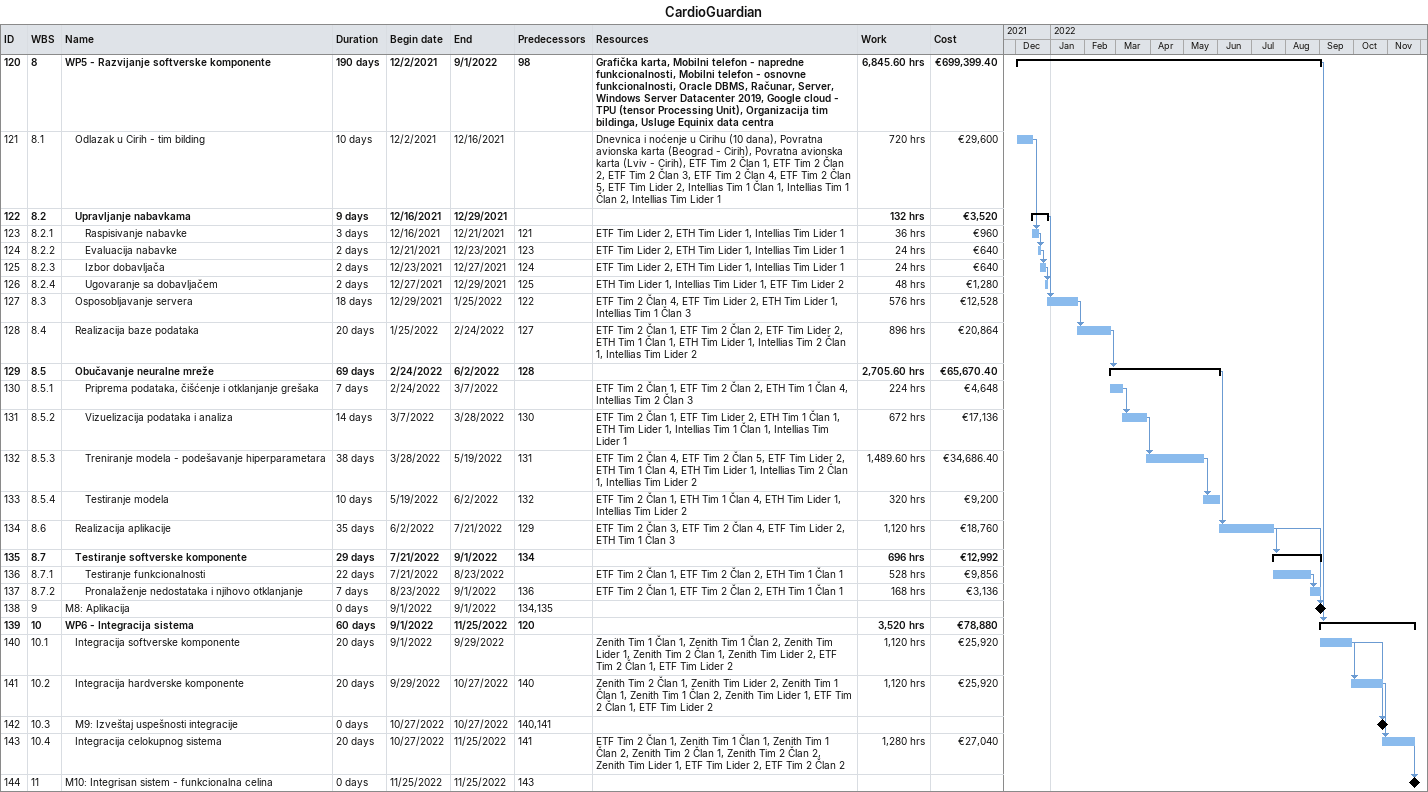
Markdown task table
CardioGuardian

| ID | WBS | Task | Duration | Start | Finish | Predecessors | Resources | Work (h) | Cost (€) |
|---|---|---|---|---|---|---|---|---|---|
| 120 | 8 | **WP5 - Razvijanje softverske komponente** | 190d | 2021-12-02 | 2022-09-01 | 98 | Grafička karta, Mobilni telefon - napredne funkcionalnosti, Mobilni telefon - osnovne funkcionalnosti, Oracle DBMS, Računar, Server, Windows Server Datacenter 2019, Google cloud - TPU (tensor Processing Unit), Organizacija tim bildinga, Usluge Equinix data centra | 6845.60 | 699399.40 |
| 121 | 8.1 | Odlazak u Cirih - tim bilding | 10d | 2021-12-02 | 2021-12-16 |  | Dnevnica i noćenje u Cirihu (10 dana), Povratna avionska karta (Beograd - Cirih), Povratna avionska karta (Lviv - Cirih), ETF Tim 2 Član 1, ETF Tim 2 Član 2, ETF Tim 2 Član 3, ETF Tim 2 Član 4, ETF Tim 2 Član 5, ETF Tim Lider 2, Intellias Tim 1 Član 1, Intellias Tim 1 Član 2, Intellias Tim Lider 1 | 720 | 29600 |
| 122 | 8.2 | **Upravljanje nabavkama** | 9d | 2021-12-16 | 2021-12-29 |  |  | 132 | 3520 |
| 123 | 8.2.1 | Raspisivanje nabavke | 3d | 2021-12-16 | 2021-12-21 | 121 | ETF Tim Lider 2, ETH Tim Lider 1, Intellias Tim Lider 1 | 36 | 960 |
| 124 | 8.2.2 | Evaluacija nabavke | 2d | 2021-12-21 | 2021-12-23 | 123 | ETF Tim Lider 2, ETH Tim Lider 1, Intellias Tim Lider 1 | 24 | 640 |
| 125 | 8.2.3 | Izbor dobavljača | 2d | 2021-12-23 | 2021-12-27 | 124 | ETF Tim Lider 2, ETH Tim Lider 1, Intellias Tim Lider 1 | 24 | 640 |
| 126 | 8.2.4 | Ugovaranje sa dobavljačem | 2d | 2021-12-27 | 2021-12-29 | 125 | ETH Tim Lider 1, Intellias Tim Lider 1, ETF Tim Lider 2 | 48 | 1280 |
| 127 | 8.3 | Osposobljavanje servera | 18d | 2021-12-29 | 2022-01-25 | 122 | ETF Tim 2 Član 4, ETF Tim Lider 2, ETH Tim Lider 1, Intellias Tim 1 Član 3 | 576 | 12528 |
| 128 | 8.4 | Realizacija baze podataka | 20d | 2022-01-25 | 2022-02-24 | 127 | ETF Tim 2 Član 1, ETF Tim 2 Član 2, ETF Tim Lider 2, ETH Tim 1 Član 1, ETH Tim Lider 1, Intellias Tim 2 Član 1, Intellias Tim Lider 2 | 896 | 20864 |
| 129 | 8.5 | **Obučavanje neuralne mreže** | 69d | 2022-02-24 | 2022-06-02 | 128 |  | 2705.60 | 65670.40 |
| 130 | 8.5.1 | Priprema podataka, čišćenje i otklanjanje grešaka | 7d | 2022-02-24 | 2022-03-07 |  | ETF Tim 2 Član 1, ETF Tim 2 Član 2, ETH Tim 1 Član 4, Intellias Tim 2 Član 3 | 224 | 4648 |
| 131 | 8.5.2 | Vizuelizacija podataka i analiza | 14d | 2022-03-07 | 2022-03-28 | 130 | ETF Tim 2 Član 1, ETF Tim Lider 2, ETH Tim 1 Član 1, ETH Tim Lider 1, Intellias Tim 1 Član 1, Intellias Tim Lider 1 | 672 | 17136 |
| 132 | 8.5.3 | Treniranje modela - podešavanje hiperparametara | 38d | 2022-03-28 | 2022-05-19 | 131 | ETF Tim 2 Član 4, ETF Tim 2 Član 5, ETF Tim Lider 2, ETH Tim 1 Član 4, ETH Tim Lider 1, Intellias Tim 2 Član 1, Intellias Tim Lider 2 | 1489.60 | 34686.40 |
| 133 | 8.5.4 | Testiranje modela | 10d | 2022-05-19 | 2022-06-02 | 132 | ETF Tim 2 Član 1, ETH Tim 1 Član 4, ETH Tim Lider 1, Intellias Tim Lider 2 | 320 | 9200 |
| 134 | 8.6 | Realizacija aplikacije | 35d | 2022-06-02 | 2022-07-21 | 129 | ETF Tim 2 Član 3, ETF Tim 2 Član 4, ETF Tim Lider 2, ETH Tim 1 Član 3 | 1120 | 18760 |
| 135 | 8.7 | **Testiranje softverske komponente** | 29d | 2022-07-21 | 2022-09-01 | 134 |  | 696 | 12992 |
| 136 | 8.7.1 | Testiranje funkcionalnosti | 22d | 2022-07-21 | 2022-08-23 |  | ETF Tim 2 Član 1, ETF Tim 2 Član 2, ETH Tim 1 Član 1 | 528 | 9856 |
| 137 | 8.7.2 | Pronalaženje nedostataka i njihovo otklanjanje | 7d | 2022-08-23 | 2022-09-01 | 136 | ETF Tim 2 Član 1, ETF Tim 2 Član 2, ETH Tim 1 Član 1 | 168 | 3136 |
| 138 | 9 | M8: Aplikacija | 0d | 2022-09-01 | 2022-09-01 | 134, 135 |  |  |  |
| 139 | 10 | **WP6 - Integracija sistema** | 60d | 2022-09-01 | 2022-11-25 | 120 |  | 3520 | 78880 |
| 140 | 10.1 | Integracija softverske komponente | 20d | 2022-09-01 | 2022-09-29 |  | Zenith Tim 1 Član 1, Zenith Tim 1 Član 2, Zenith Tim Lider 1, Zenith Tim 2 Član 1, Zenith Tim Lider 2, ETF Tim 2 Član 1, ETF Tim Lider 2 | 1120 | 25920 |
| 141 | 10.2 | Integracija hardverske komponente | 20d | 2022-09-29 | 2022-10-27 | 140 | Zenith Tim 2 Član 1, Zenith Tim Lider 2, Zenith Tim 1 Član 1, Zenith Tim 1 Član 2, Zenith Tim Lider 1, ETF Tim 2 Član 1, ETF Tim Lider 2 | 1120 | 25920 |
| 142 | 10.3 | M9: Izveštaj uspešnosti integracije | 0d | 2022-10-27 | 2022-10-27 | 140, 141 |  |  |  |
| 143 | 10.4 | Integracija celokupnog sistema | 20d | 2022-10-27 | 2022-11-25 | 141 | ETF Tim 2 Član 1, Zenith Tim 1 Član 1, Zenith Tim 1 Član 2, Zenith Tim 2 Član 1, Zenith Tim 2 Član 2, Zenith Tim Lider 1, ETF Tim Lider 2, ETF Tim 2 Član 2 | 1280 | 27040 |
| 144 | 11 | M10: Integrisan sistem - funkcionalna celina | 0d | 2022-11-25 | 2022-11-25 | 143 |  |  |  |
